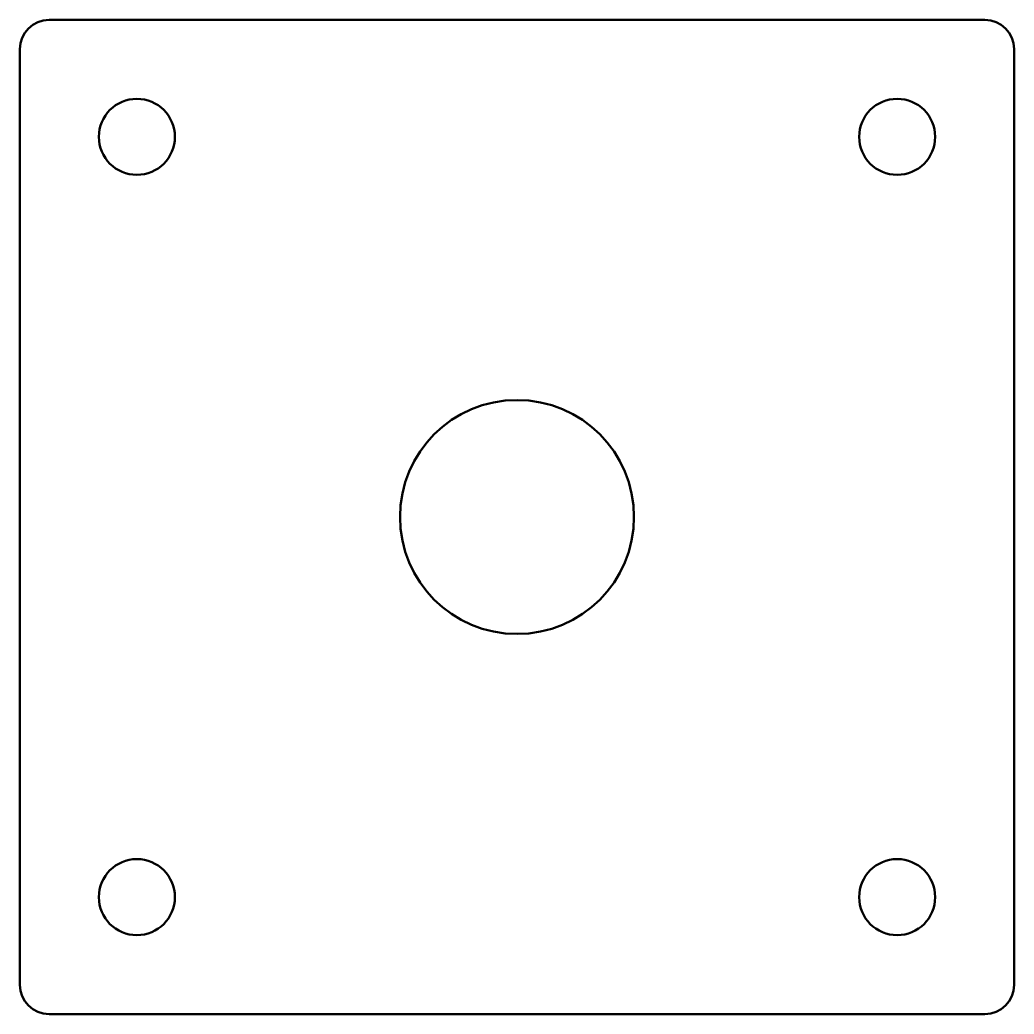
# Model space of a CAD drawing. Header units: millimetres. Extents: x 1 to 171, y 1 to 171.
import ezdxf

# ---------------------------------------------------------------- set-up
doc = ezdxf.new("R2010")
doc.units = ezdxf.units.MM
doc.layers.add('IV_INTERIOR_PROFILES', color=7, linetype='Continuous', lineweight=50)
doc.layers.add('IV_OUTER_PROFILE', color=7, linetype='Continuous', lineweight=50)

msp = doc.modelspace()

# ---------------------------------------------------------------- linework, layer by layer
at = {"layer": 'IV_INTERIOR_PROFILES'}
for centre, radius in [((21.04, 151.04), 6.5), ((151.04, 151.04), 6.5), ((86.04, 86.04), 20), ((21.04, 21.04), 6.5), ((151.04, 21.04), 6.5)]:
    msp.add_circle(centre, radius, dxfattribs=at)
at = {"layer": 'IV_OUTER_PROFILE'}
for p, q in [((166.04, 171.04), (6.04, 171.04)), ((1.04, 166.04), (1.04, 6.04)), ((171.04, 6.04), (171.04, 166.04)), ((6.04, 1.04), (166.04, 1.04))]:
    msp.add_line(p, q, dxfattribs=at)
for centre, start, end in [((6.04, 166.04), 90, 180), ((166.04, 166.04), 0, 90), ((6.04, 6.04), 180, 270), ((166.04, 6.04), 270, 0)]:
    msp.add_arc(centre, 5, start, end, dxfattribs=at)

doc.saveas('drawing.dxf')
